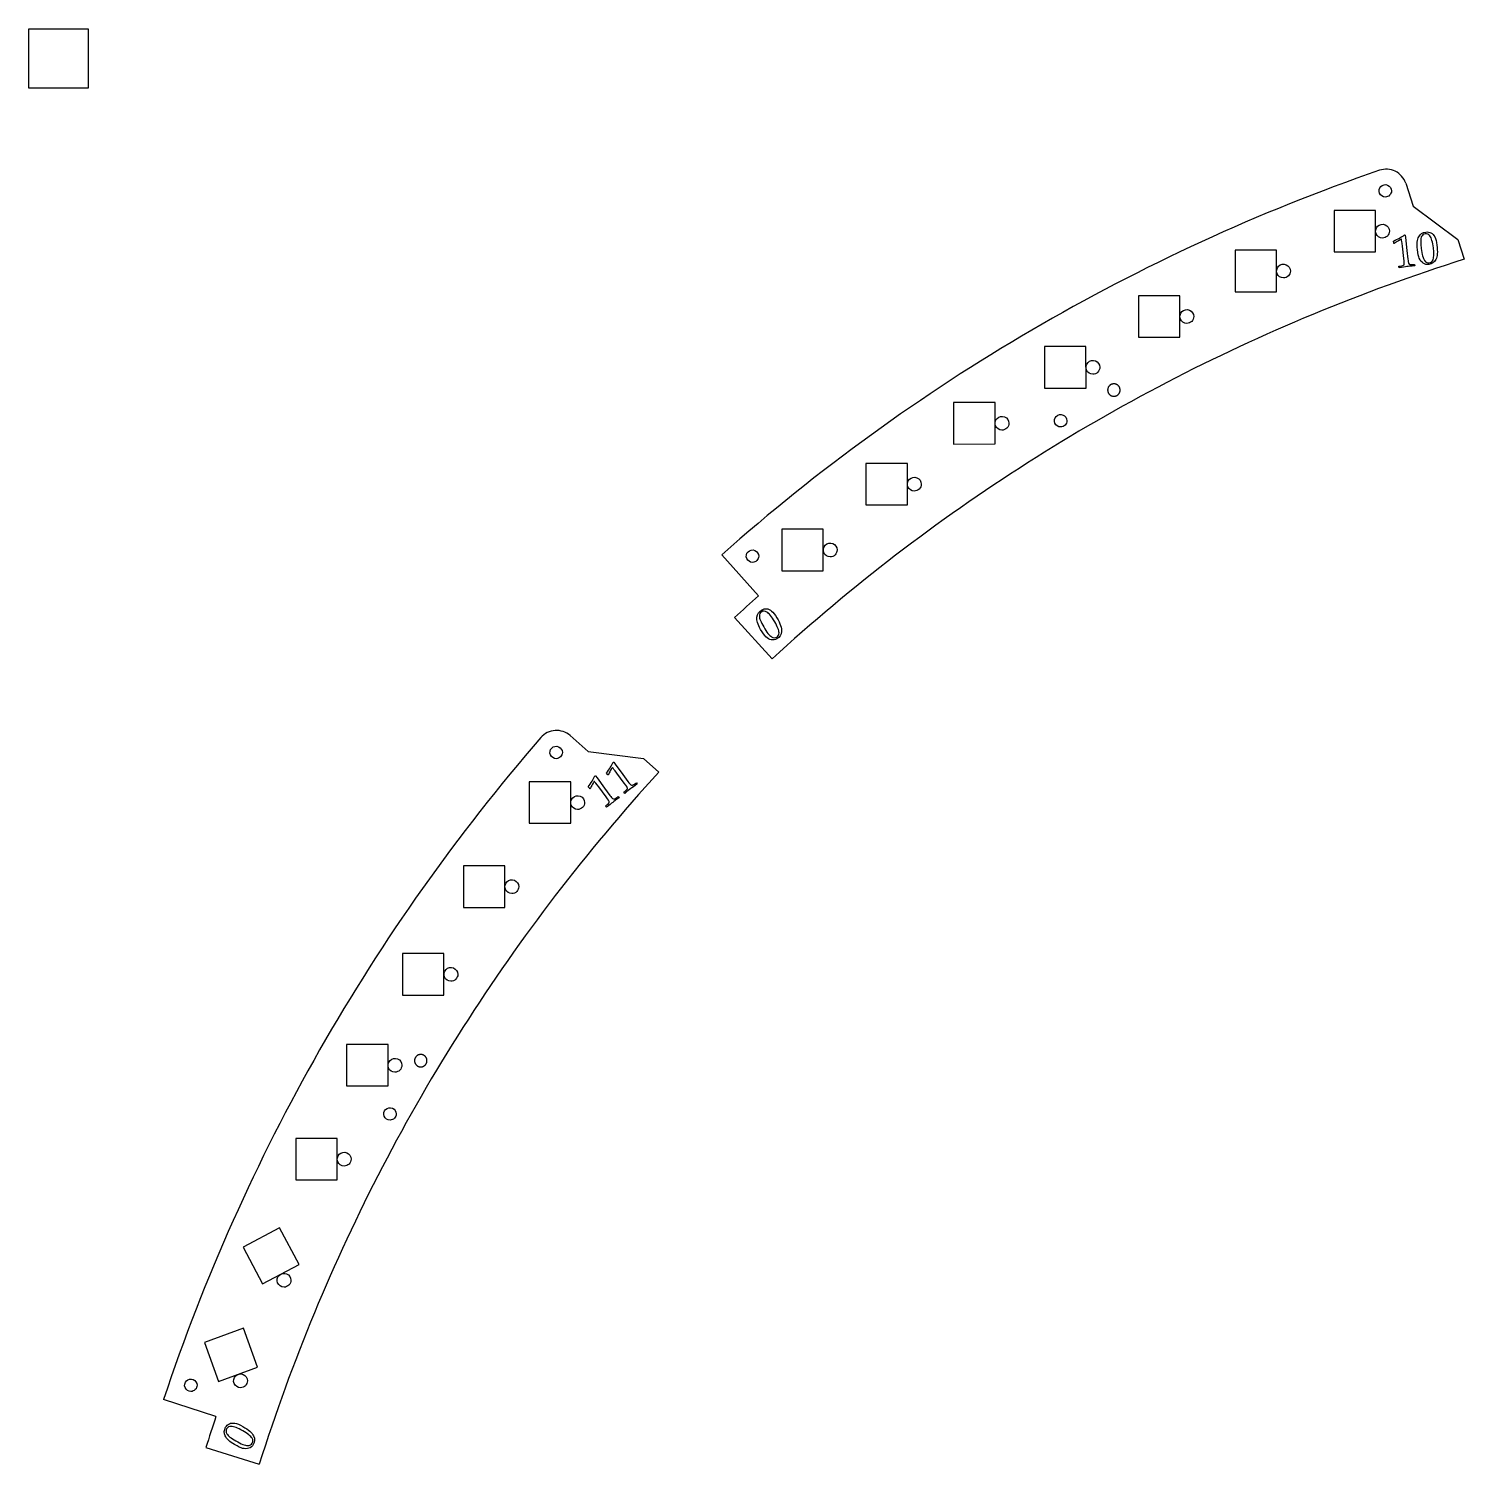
# Model space of a CAD drawing. Header units: millimetres. Extents: x 0 to 573, y 3 to 576.
# Drawn here: x 0.2 to 208, y 368.5 to 576.3 of the extents above; entities that cross this region are included whole.
import ezdxf

# ---------------------------------------------------------------- set-up
doc = ezdxf.new("R2010")
doc.units = ezdxf.units.MM
doc.layers.get('0').update_dxf_attribs({"linetype": 'CONTINUOUS'})
doc.layers.add('labels', color=7, linetype='CONTINUOUS')

msp = doc.modelspace()

# ---------------------------------------------------------------- linework, layer by layer
at = {"color": 7}
for points in [[(199.495533, 553.901245), (200.596179, 550.58201)], [(200.596179, 550.58201), (207.034464, 545.729576), (207.978476, 542.882705)], [(105.847521, 494.178805), (100.500545, 500.112176)], [(102.341548, 491.020067), (107.812088, 485.051903)], [(78.545914, 473.942378), (81.158718, 471.618159)], [(81.158718, 471.618159), (89.160654, 470.634971), (91.401628, 468.641514)], [(27.305577, 375.397223), (19.708274, 377.862184)], [(25.848684, 370.908688), (33.570392, 368.475376)]]:
    msp.add_lwpolyline(points, dxfattribs=at)
for points in [[(196.537185, 551.888956)], [(189.136, 543.95675), (195.136, 543.95675), (195.136, 549.95675), (189.136, 549.95675)], [(196.136, 545.95675)], [(174.806, 538.17675), (180.806, 538.17675), (180.806, 544.17675), (174.806, 544.17675)], [(181.806, 540.17675)], [(160.816, 531.59675), (166.816, 531.59675), (166.816, 537.59675), (160.816, 537.59675)], [(167.816, 533.59675)], [(147.227571, 524.245179), (153.22757, 524.248321), (153.224429, 530.24832), (147.22443, 530.245179)], [(154.225999, 526.248844)], [(134.069667, 516.143087), (140.069663, 516.150417), (140.062333, 522.150413), (134.062337, 522.143082)], [(141.065997, 518.151637)], [(149.562218, 518.610253)], [(121.381241, 507.321518), (127.381231, 507.33199), (127.370759, 513.331981), (121.370769, 513.321509)], [(128.375994, 509.333731)], [(109.206, 497.80675), (115.206, 497.80675), (115.206, 503.80675), (109.206, 503.80675)], [(104.952816, 499.012696)], [(116.206, 499.80675)], [(76.540053, 470.599934)], [(72.646, 461.24675), (78.646, 461.24675), (78.646, 467.24675), (72.646, 467.24675)], [(79.646, 463.24675)], [(63.126, 449.07675), (69.126, 449.07675), (69.126, 455.07675), (63.126, 455.07675)], [(70.126, 451.07675)], [(54.306, 436.38675), (60.306, 436.38675), (60.306, 442.38675), (54.306, 442.38675)], [(61.306, 438.38675)], [(46.206, 423.22675), (52.206, 423.22675), (52.206, 429.22675), (46.206, 429.22675)], [(53.206, 425.22675)], [(52.497891, 418.292248)], [(38.856, 409.63675), (44.856, 409.63675), (44.856, 415.63675), (38.856, 415.63675)], [(45.856, 411.63675)], [(31.219393, 399.889302), (34.033448, 394.590142), (39.332607, 397.404198), (36.518552, 402.703357)], [(37.152037, 394.113977)], [(25.655569, 386.119828), (27.692922, 380.476319), (33.336431, 382.513672), (31.299078, 388.157181)], [(23.663793, 379.015565)], [(30.854235, 379.554411)]]:
    msp.add_lwpolyline(points, close=True, dxfattribs=at)
for points in [[(195.702902, 555.763208), (160.627675, 543.632777), (128.280069, 524.723581), (100.501, 500.11175)], [(197.986867, 555.621798), (197.274761, 555.971315), (196.452579, 556.022055), (195.7029, 555.76275)], [(199.495533, 553.901245), (199.242063, 554.652917), (198.698974, 555.272281), (197.986867, 555.621798)], [(195.705693, 552.444541), (195.56639, 552.780848), (195.64339, 553.167954), (195.900788, 553.425352)], [(195.900788, 553.425352), (196.158187, 553.682751), (196.545293, 553.759751), (196.8816, 553.620448)], [(196.8816, 553.620448), (197.217907, 553.481145), (197.437185, 553.152972), (197.437185, 552.788956)], [(197.437185, 552.788956), (197.437185, 552.550262), (197.342363, 552.321343), (197.173581, 552.15256)], [(196.537185, 551.888956), (196.173169, 551.888956), (195.844996, 552.108234), (195.705693, 552.444541)], [(197.173581, 552.15256), (197.004798, 551.983778), (196.775879, 551.888956), (196.537185, 551.888956)], [(195.21212, 546.574066), (195.057339, 546.947741), (195.142895, 547.377859), (195.428893, 547.663857)], [(196.136, 545.95675), (195.731538, 545.95675), (195.366901, 546.200392), (195.21212, 546.574066)], [(195.428893, 547.663857), (195.714891, 547.949855), (196.145009, 548.03541), (196.518683, 547.880629)], [(196.518683, 547.880629), (196.892358, 547.725848), (197.136, 547.361212), (197.136, 546.95675)], [(197.136, 546.95675), (197.136, 546.691533), (197.030643, 546.437179), (196.843107, 546.249643)], [(196.843107, 546.249643), (196.65557, 546.062107), (196.401216, 545.95675), (196.136, 545.95675)], [(207.978476, 542.882705), (200.565427, 540.546695), (193.254449, 537.886789), (186.073398, 534.913123)], [(180.88212, 540.794066), (180.727339, 541.167741), (180.812895, 541.597859), (181.098893, 541.883857)], [(181.806, 540.17675), (181.401538, 540.17675), (181.036901, 540.420392), (180.88212, 540.794066)], [(181.098893, 541.883857), (181.384891, 542.169855), (181.815009, 542.25541), (182.188683, 542.100629)], [(182.513107, 540.469643), (182.32557, 540.282107), (182.071216, 540.17675), (181.806, 540.17675)], [(182.188683, 542.100629), (182.562358, 541.945848), (182.806, 541.581212), (182.806, 541.17675)], [(182.806, 541.17675), (182.806, 540.911533), (182.700643, 540.657179), (182.513107, 540.469643)], [(186.073398, 534.913123), (178.892348, 531.939456), (171.841224, 528.652029), (164.946899, 525.063368)], [(166.89212, 534.214066), (166.737339, 534.587741), (166.822895, 535.017859), (167.108893, 535.303857)], [(167.816, 533.59675), (167.411538, 533.59675), (167.046901, 533.840392), (166.89212, 534.214066)], [(167.108893, 535.303857), (167.394891, 535.589855), (167.825009, 535.67541), (168.198683, 535.520629)], [(168.198683, 535.520629), (168.572358, 535.365848), (168.816, 535.001212), (168.816, 534.59675)], [(168.816, 534.59675), (168.816, 534.331533), (168.710643, 534.077179), (168.523107, 533.889643)], [(168.523107, 533.889643), (168.33557, 533.702107), (168.081216, 533.59675), (167.816, 533.59675)], [(153.30212, 526.866161), (153.147339, 527.239835), (153.232895, 527.669953), (153.518893, 527.955951)], [(153.518893, 527.955951), (153.804891, 528.241949), (154.235008, 528.327505), (154.608683, 528.172724)], [(154.608683, 528.172724), (154.982357, 528.017943), (155.225999, 527.653306), (155.225999, 527.248844)], [(154.225999, 526.248844), (153.821537, 526.248844), (153.456901, 526.492486), (153.30212, 526.866161)], [(154.933106, 526.541737), (154.74557, 526.354201), (154.491216, 526.248844), (154.225999, 526.248844)], [(155.225999, 527.248844), (155.225999, 526.983628), (155.120643, 526.729274), (154.933106, 526.541737)], [(164.946899, 525.063368), (158.052574, 521.474708), (151.315048, 517.584815), (144.759997, 513.408513)], [(156.360928, 523.982574), (156.35979, 523.945632), (156.360931, 523.90862), (156.364341, 523.871817)], [(156.371153, 524.092911), (156.365483, 524.056389), (156.362067, 524.019517), (156.360928, 523.982574)], [(156.364341, 523.871817), (156.367751, 523.835015), (156.373431, 523.798423), (156.381338, 523.762319)], [(156.394858, 524.201156), (156.384744, 524.165607), (156.376822, 524.129434), (156.371153, 524.092911)], [(156.381338, 523.762319), (156.389245, 523.726215), (156.399379, 523.690598), (156.411663, 523.65574)], [(156.431687, 524.305666), (156.41728, 524.27163), (156.404973, 524.236705), (156.394858, 524.201156)], [(156.411663, 523.65574), (156.423946, 523.620881), (156.43838, 523.58678), (156.454855, 523.553694)], [(156.481079, 524.404859), (156.462599, 524.372851), (156.446093, 524.339703), (156.431687, 524.305666)], [(156.542286, 524.49723), (156.520013, 524.467736), (156.499559, 524.436867), (156.481079, 524.404859)], [(156.614381, 524.581379), (156.588652, 524.554846), (156.564559, 524.526725), (156.542286, 524.49723)], [(156.69627, 524.656031), (156.667475, 524.63286), (156.64011, 524.607913), (156.614381, 524.581379)], [(156.786713, 524.720054), (156.755289, 524.700597), (156.725065, 524.679202), (156.69627, 524.656031)], [(156.884337, 524.772478), (156.850761, 524.75703), (156.818137, 524.739511), (156.786713, 524.720054)], [(156.987664, 524.812507), (156.952444, 524.801302), (156.917914, 524.787925), (156.884337, 524.772478)], [(157.095127, 524.839535), (157.058796, 524.832743), (157.022885, 524.823711), (156.987664, 524.812507)], [(157.205097, 524.853152), (157.168207, 524.850877), (157.131458, 524.846326), (157.095127, 524.839535)], [(157.315906, 524.853152), (157.279017, 524.855427), (157.241987, 524.855427), (157.205097, 524.853152)], [(157.425876, 524.839535), (157.389546, 524.846326), (157.352796, 524.850877), (157.315906, 524.853152)], [(157.533339, 524.812507), (157.498118, 524.823711), (157.462207, 524.832743), (157.425876, 524.839535)], [(157.636666, 524.772478), (157.603089, 524.787925), (157.56856, 524.801302), (157.533339, 524.812507)], [(157.734291, 524.720054), (157.702867, 524.739511), (157.670243, 524.75703), (157.636666, 524.772478)], [(157.824733, 524.656031), (157.795938, 524.679202), (157.765714, 524.700597), (157.734291, 524.720054)], [(157.906622, 524.581379), (157.880893, 524.607913), (157.853528, 524.63286), (157.824733, 524.656031)], [(157.978717, 524.49723), (157.956444, 524.526725), (157.932351, 524.554846), (157.906622, 524.581379)], [(158.039924, 524.404859), (158.021444, 524.436867), (158.00099, 524.467736), (157.978717, 524.49723)], [(158.089317, 524.305666), (158.07491, 524.339703), (158.058404, 524.372851), (158.039924, 524.404859)], [(158.066149, 523.553694), (158.082623, 523.58678), (158.097057, 523.620881), (158.109341, 523.65574)], [(158.126145, 524.201156), (158.11603, 524.236705), (158.103723, 524.27163), (158.089317, 524.305666)], [(158.109341, 523.65574), (158.121624, 523.690598), (158.131758, 523.726215), (158.139665, 523.762319)], [(158.14985, 524.092911), (158.144181, 524.129434), (158.136259, 524.165607), (158.126145, 524.201156)], [(158.139665, 523.762319), (158.147572, 523.798423), (158.153252, 523.835015), (158.156662, 523.871817)], [(158.160075, 523.982574), (158.158937, 524.019517), (158.15552, 524.056389), (158.14985, 524.092911)], [(158.156662, 523.871817), (158.160073, 523.90862), (158.161213, 523.945632), (158.160075, 523.982574)], [(156.454855, 523.553694), (156.471329, 523.520609), (156.489844, 523.48854), (156.510259, 523.45773)], [(156.510259, 523.45773), (156.530675, 523.426921), (156.55299, 523.39737), (156.577037, 523.369302)], [(156.577037, 523.369302), (156.601084, 523.341235), (156.626862, 523.314651), (156.654175, 523.289751)], [(156.654175, 523.289751), (156.681489, 523.264851), (156.710339, 523.241636), (156.740505, 523.220282)], [(156.740505, 523.220282), (156.770672, 523.198927), (156.802155, 523.179433), (156.834717, 523.161948)], [(156.834717, 523.161948), (156.867279, 523.144462), (156.90092, 523.128985), (156.935384, 523.115634)], [(156.935384, 523.115634), (156.969848, 523.102282), (157.005136, 523.091057), (157.040979, 523.082042)], [(157.040979, 523.082042), (157.076823, 523.073027), (157.113222, 523.066222), (157.149902, 523.06168)], [(157.149902, 523.06168), (157.186582, 523.057139), (157.223542, 523.054859), (157.260502, 523.054859)], [(157.260502, 523.054859), (157.297461, 523.054859), (157.334421, 523.057139), (157.371101, 523.06168)], [(157.371101, 523.06168), (157.407781, 523.066222), (157.44418, 523.073027), (157.480024, 523.082042)], [(157.480024, 523.082042), (157.515867, 523.091057), (157.551155, 523.102282), (157.585619, 523.115634)], [(157.585619, 523.115634), (157.620083, 523.128985), (157.653724, 523.144462), (157.686286, 523.161948)], [(157.686286, 523.161948), (157.718848, 523.179433), (157.750331, 523.198927), (157.780498, 523.220282)], [(157.780498, 523.220282), (157.810665, 523.241636), (157.839514, 523.264851), (157.866828, 523.289751)], [(157.866828, 523.289751), (157.894141, 523.314651), (157.919919, 523.341235), (157.943966, 523.369302)], [(157.943966, 523.369302), (157.968013, 523.39737), (157.990328, 523.426921), (158.010744, 523.45773)], [(158.010744, 523.45773), (158.031159, 523.48854), (158.049674, 523.520609), (158.066149, 523.553694)], [(140.142117, 518.768953), (139.987336, 519.142628), (140.072892, 519.572746), (140.35889, 519.858744)], [(140.35889, 519.858744), (140.644888, 520.144742), (141.075006, 520.230297), (141.44868, 520.075516)], [(141.44868, 520.075516), (141.822355, 519.920735), (142.065997, 519.556099), (142.065997, 519.151637)], [(148.730727, 519.165838), (148.591424, 519.502145), (148.668424, 519.889251), (148.925822, 520.146649)], [(148.925822, 520.146649), (149.18322, 520.404047), (149.570326, 520.481048), (149.906633, 520.341745)], [(149.906633, 520.341745), (150.24294, 520.202442), (150.462218, 519.874269), (150.462218, 519.510253)], [(150.462218, 519.510253), (150.462218, 519.271558), (150.367397, 519.04264), (150.198614, 518.873857)], [(141.065997, 518.151637), (140.661535, 518.151637), (140.296898, 518.395279), (140.142117, 518.768953)], [(141.773104, 518.44453), (141.585567, 518.256994), (141.331214, 518.151637), (141.065997, 518.151637)], [(142.065997, 519.151637), (142.065997, 518.88642), (141.96064, 518.632066), (141.773104, 518.44453)], [(149.562218, 518.610253), (149.198202, 518.610253), (148.87003, 518.829531), (148.730727, 519.165838)], [(150.198614, 518.873857), (150.029832, 518.705074), (149.800913, 518.610253), (149.562218, 518.610253)], [(144.759997, 513.408513), (138.204946, 509.232211), (131.832369, 504.7695), (125.666552, 500.037388)], [(127.668887, 511.040838), (127.954885, 511.326836), (128.385003, 511.412392), (128.758677, 511.257611)], [(128.758677, 511.257611), (129.132352, 511.10283), (129.375994, 510.738193), (129.375994, 510.333731)], [(127.452114, 509.951048), (127.297333, 510.324722), (127.382889, 510.75484), (127.668887, 511.040838)], [(128.375994, 509.333731), (127.971532, 509.333731), (127.606895, 509.577373), (127.452114, 509.951048)], [(129.083101, 509.626624), (128.895564, 509.439088), (128.64121, 509.333731), (128.375994, 509.333731)], [(129.375994, 510.333731), (129.375994, 510.068515), (129.270637, 509.814161), (129.083101, 509.626624)], [(104.31642, 500.549093), (104.573818, 500.806491), (104.960924, 500.883491), (105.297231, 500.744188)], [(115.28212, 500.424066), (115.127339, 500.797741), (115.212895, 501.227859), (115.498893, 501.513857)], [(115.498893, 501.513857), (115.784891, 501.799855), (116.215009, 501.88541), (116.588683, 501.730629)], [(116.588683, 501.730629), (116.962358, 501.575848), (117.206, 501.211212), (117.206, 500.80675)], [(117.206, 500.80675), (117.206, 500.541533), (117.100643, 500.287179), (116.913107, 500.099643)], [(104.121324, 499.568281), (103.982021, 499.904588), (104.059022, 500.291694), (104.31642, 500.549093)], [(104.952816, 499.012696), (104.5888, 499.012696), (104.260627, 499.231974), (104.121324, 499.568281)], [(105.589212, 499.2763), (105.420429, 499.107518), (105.191511, 499.012696), (104.952816, 499.012696)], [(105.297231, 500.744188), (105.633538, 500.604885), (105.852816, 500.276713), (105.852816, 499.912696)], [(105.852816, 499.912696), (105.852816, 499.674002), (105.757995, 499.445083), (105.589212, 499.2763)], [(125.666552, 500.037388), (119.500735, 495.305275), (113.541679, 490.303762), (107.812088, 485.051903)], [(116.206, 499.80675), (115.801538, 499.80675), (115.436901, 500.050392), (115.28212, 500.424066)], [(116.913107, 500.099643), (116.72557, 499.912107), (116.471216, 499.80675), (116.206, 499.80675)], [(105.847521, 494.178805), (104.670004, 493.135829), (103.501454, 492.082771), (102.342, 491.01975)], [(76.378881, 474.678689), (75.587263, 474.625433), (74.849688, 474.258265), (74.33, 473.65875)], [(78.545914, 473.942378), (77.950607, 474.466882), (77.170498, 474.731946), (76.378881, 474.678689)], [(74.330418, 473.65857), (50.019292, 445.615802), (31.459741, 413.066188), (19.708, 377.86215)], [(75.708562, 471.155519), (75.569259, 471.491826), (75.646259, 471.878932), (75.903657, 472.13633)], [(75.903657, 472.13633), (76.161055, 472.393728), (76.548161, 472.470728), (76.884468, 472.331425)], [(76.884468, 472.331425), (77.220775, 472.192123), (77.440053, 471.86395), (77.440053, 471.499934)], [(76.540053, 470.599934), (76.176037, 470.599934), (75.847865, 470.819212), (75.708562, 471.155519)], [(77.176449, 470.863538), (77.007667, 470.694755), (76.778748, 470.599934), (76.540053, 470.599934)], [(77.440053, 471.499934), (77.440053, 471.261239), (77.345232, 471.03232), (77.176449, 470.863538)], [(91.401628, 468.641514), (86.149744, 462.911946), (81.148205, 456.952911), (76.416066, 450.787115)], [(78.72212, 463.864066), (78.567339, 464.237741), (78.652895, 464.667859), (78.938893, 464.953857)], [(79.646, 463.24675), (79.241538, 463.24675), (78.876901, 463.490392), (78.72212, 463.864066)], [(78.938893, 464.953857), (79.224891, 465.239855), (79.655009, 465.32541), (80.028683, 465.170629)], [(80.353107, 463.539643), (80.16557, 463.352107), (79.911216, 463.24675), (79.646, 463.24675)], [(80.028683, 465.170629), (80.402358, 465.015848), (80.646, 464.651212), (80.646, 464.24675)], [(80.646, 464.24675), (80.646, 463.981533), (80.540643, 463.727179), (80.353107, 463.539643)], [(69.418893, 452.783857), (69.704891, 453.069855), (70.135009, 453.15541), (70.508683, 453.000629)], [(70.508683, 453.000629), (70.882358, 452.845848), (71.126, 452.481212), (71.126, 452.07675)], [(69.20212, 451.694066), (69.047339, 452.067741), (69.132895, 452.497859), (69.418893, 452.783857)], [(70.126, 451.07675), (69.721538, 451.07675), (69.356901, 451.320392), (69.20212, 451.694066)], [(70.833107, 451.369643), (70.64557, 451.182107), (70.391216, 451.07675), (70.126, 451.07675)], [(71.126, 452.07675), (71.126, 451.811533), (71.020643, 451.557179), (70.833107, 451.369643)], [(76.416066, 450.787115), (71.683926, 444.621319), (67.221188, 438.248761), (63.044857, 431.693727)], [(60.38212, 439.004066), (60.227339, 439.377741), (60.312895, 439.807859), (60.598893, 440.093857)], [(61.306, 438.38675), (60.901538, 438.38675), (60.536901, 438.630392), (60.38212, 439.004066)], [(60.598893, 440.093857), (60.884891, 440.379855), (61.315009, 440.46541), (61.688683, 440.310629)], [(62.013107, 438.679643), (61.82557, 438.492107), (61.571216, 438.38675), (61.306, 438.38675)], [(61.688683, 440.310629), (62.062358, 440.155848), (62.306, 439.791212), (62.306, 439.38675)], [(62.306, 439.38675), (62.306, 439.121533), (62.200643, 438.867179), (62.013107, 438.679643)], [(63.044857, 431.693727), (58.868527, 425.138694), (54.978605, 418.401185), (51.389915, 411.506876)], [(52.28212, 425.844066), (52.127339, 426.217741), (52.212895, 426.647859), (52.498893, 426.933857)], [(52.498893, 426.933857), (52.784891, 427.219855), (53.215009, 427.30541), (53.588683, 427.150629)], [(53.588683, 427.150629), (53.962358, 426.995848), (54.206, 426.631212), (54.206, 426.22675)], [(54.206, 426.22675), (54.206, 425.961533), (54.100643, 425.707179), (53.913107, 425.519643)], [(56.049318, 427.001131), (56.044776, 426.964451), (56.042497, 426.927491), (56.042497, 426.890531)], [(56.042497, 426.890531), (56.042497, 426.853572), (56.044776, 426.816612), (56.049318, 426.779932)], [(56.06968, 427.110054), (56.060665, 427.07421), (56.05386, 427.037811), (56.049318, 427.001131)], [(56.049318, 426.779932), (56.05386, 426.743252), (56.060665, 426.706853), (56.06968, 426.671009)], [(56.103272, 427.215649), (56.08992, 427.181185), (56.078695, 427.145897), (56.06968, 427.110054)], [(56.06968, 426.671009), (56.078695, 426.635166), (56.08992, 426.599878), (56.103272, 426.565414)], [(56.149586, 427.316316), (56.1321, 427.283754), (56.116623, 427.250113), (56.103272, 427.215649)], [(56.103272, 426.565414), (56.116623, 426.53095), (56.1321, 426.497309), (56.149586, 426.464747)], [(56.20792, 427.410528), (56.186565, 427.380361), (56.167071, 427.348878), (56.149586, 427.316316)], [(56.149586, 426.464747), (56.167071, 426.432185), (56.186565, 426.400702), (56.20792, 426.370535)], [(56.277389, 427.496858), (56.252489, 427.469544), (56.229274, 427.440694), (56.20792, 427.410528)], [(56.20792, 426.370535), (56.229274, 426.340369), (56.252489, 426.311519), (56.277389, 426.284205)], [(56.35694, 427.573996), (56.328873, 427.549949), (56.302288, 427.524171), (56.277389, 427.496858)], [(56.277389, 426.284205), (56.302288, 426.256892), (56.328873, 426.231114), (56.35694, 426.207067)], [(56.445368, 427.640774), (56.414558, 427.620358), (56.385008, 427.598043), (56.35694, 427.573996)], [(56.35694, 426.207067), (56.385008, 426.18302), (56.414558, 426.160705), (56.445368, 426.140289)], [(56.541332, 427.696178), (56.508247, 427.679704), (56.476178, 427.661189), (56.445368, 427.640774)], [(56.445368, 426.140289), (56.476178, 426.119874), (56.508247, 426.101359), (56.541332, 426.084885)], [(56.643377, 427.73937), (56.608519, 427.727087), (56.574417, 427.712653), (56.541332, 427.696178)], [(56.541332, 426.084885), (56.574417, 426.06841), (56.608519, 426.053976), (56.643377, 426.041692)], [(56.749957, 427.769695), (56.713853, 427.761788), (56.678236, 427.751654), (56.643377, 427.73937)], [(56.643377, 426.041692), (56.678236, 426.029409), (56.713853, 426.019275), (56.749957, 426.011368)], [(56.859455, 427.786692), (56.822653, 427.783282), (56.786061, 427.777602), (56.749957, 427.769695)], [(56.749957, 426.011368), (56.786061, 426.003461), (56.822653, 425.997781), (56.859455, 425.994371)], [(56.970212, 427.790105), (56.93327, 427.791243), (56.896257, 427.790102), (56.859455, 427.786692)], [(56.859455, 425.994371), (56.896257, 425.990961), (56.93327, 425.98982), (56.970212, 425.990958)], [(57.080549, 427.77988), (57.044027, 427.78555), (57.007155, 427.788966), (56.970212, 427.790105)], [(56.970212, 425.990958), (57.007155, 425.992097), (57.044027, 425.995513), (57.080549, 426.001183)], [(57.188793, 427.756175), (57.153245, 427.766289), (57.117072, 427.774211), (57.080549, 427.77988)], [(57.080549, 426.001183), (57.117072, 426.006852), (57.153245, 426.014774), (57.188793, 426.024888)], [(57.293304, 427.719346), (57.259268, 427.733753), (57.224342, 427.74606), (57.188793, 427.756175)], [(57.188793, 426.024888), (57.224342, 426.035003), (57.259268, 426.04731), (57.293304, 426.061717)], [(57.392497, 427.669954), (57.360489, 427.688434), (57.327341, 427.70494), (57.293304, 427.719346)], [(57.293304, 426.061717), (57.327341, 426.076123), (57.360489, 426.092629), (57.392497, 426.111109)], [(57.484868, 427.608747), (57.455373, 427.63102), (57.424505, 427.651474), (57.392497, 427.669954)], [(57.392497, 426.111109), (57.424505, 426.129589), (57.455373, 426.150043), (57.484868, 426.172316)], [(57.569017, 427.536652), (57.542483, 427.562381), (57.514363, 427.586474), (57.484868, 427.608747)], [(57.484868, 426.172316), (57.514363, 426.194589), (57.542483, 426.218682), (57.569017, 426.244411)], [(57.643669, 427.454763), (57.620498, 427.483558), (57.595551, 427.510923), (57.569017, 427.536652)], [(57.569017, 426.244411), (57.595551, 426.27014), (57.620498, 426.297505), (57.643669, 426.3263)], [(57.707692, 427.36432), (57.688235, 427.395744), (57.66684, 427.425968), (57.643669, 427.454763)], [(57.643669, 426.3263), (57.66684, 426.355095), (57.688235, 426.385319), (57.707692, 426.416743)], [(57.760116, 427.266696), (57.744668, 427.300273), (57.727149, 427.332897), (57.707692, 427.36432)], [(57.707692, 426.416743), (57.727149, 426.448166), (57.744668, 426.48079), (57.760116, 426.514367)], [(57.800145, 427.163369), (57.78894, 427.19859), (57.775563, 427.233119), (57.760116, 427.266696)], [(57.760116, 426.514367), (57.775563, 426.547944), (57.78894, 426.582473), (57.800145, 426.617694)], [(57.827173, 427.055906), (57.820381, 427.092237), (57.811349, 427.128148), (57.800145, 427.163369)], [(57.800145, 426.617694), (57.811349, 426.652915), (57.820381, 426.688826), (57.827173, 426.725157)], [(57.84079, 426.945936), (57.838514, 426.982826), (57.833964, 427.019576), (57.827173, 427.055906)], [(57.827173, 426.725157), (57.833964, 426.761487), (57.838514, 426.798237), (57.84079, 426.835127)], [(57.84079, 426.835127), (57.843065, 426.872016), (57.843065, 426.909047), (57.84079, 426.945936)], [(53.206, 425.22675), (52.801538, 425.22675), (52.436901, 425.470392), (52.28212, 425.844066)], [(53.913107, 425.519643), (53.72557, 425.332107), (53.471216, 425.22675), (53.206, 425.22675)], [(51.666399, 418.847833), (51.527096, 419.18414), (51.604097, 419.571246), (51.861495, 419.828644)], [(51.861495, 419.828644), (52.118893, 420.086043), (52.505999, 420.163043), (52.842306, 420.02374)], [(52.842306, 420.02374), (53.178613, 419.884437), (53.397891, 419.556264), (53.397891, 419.192248)], [(52.497891, 418.292248), (52.133875, 418.292248), (51.805702, 418.511526), (51.666399, 418.847833)], [(53.134287, 418.555852), (52.965504, 418.387069), (52.736586, 418.292248), (52.497891, 418.292248)], [(53.397891, 419.192248), (53.397891, 418.953553), (53.30307, 418.724635), (53.134287, 418.555852)], [(45.148893, 413.343857), (45.434891, 413.629855), (45.865009, 413.71541), (46.238683, 413.560629)], [(46.238683, 413.560629), (46.612358, 413.405848), (46.856, 413.041212), (46.856, 412.63675)], [(51.389915, 411.506876), (47.801225, 404.612567), (44.513767, 397.561457), (41.540069, 390.380419)], [(44.93212, 412.254066), (44.777339, 412.627741), (44.862895, 413.057859), (45.148893, 413.343857)], [(45.856, 411.63675), (45.451538, 411.63675), (45.086901, 411.880392), (44.93212, 412.254066)], [(46.563107, 411.929643), (46.37557, 411.742107), (46.121216, 411.63675), (45.856, 411.63675)], [(46.856, 412.63675), (46.856, 412.371533), (46.750643, 412.117179), (46.563107, 411.929643)], [(36.228157, 394.731293), (36.073376, 395.104968), (36.158932, 395.535085), (36.44493, 395.821083)], [(36.44493, 395.821083), (36.730928, 396.107081), (37.161046, 396.192637), (37.53472, 396.037856)], [(37.53472, 396.037856), (37.908395, 395.883075), (38.152037, 395.518439), (38.152037, 395.113977)], [(38.152037, 395.113977), (38.152037, 394.84876), (38.04668, 394.594406), (37.859144, 394.40687)], [(37.152037, 394.113977), (36.747575, 394.113977), (36.382938, 394.357619), (36.228157, 394.731293)], [(37.859144, 394.40687), (37.671607, 394.219334), (37.417253, 394.113977), (37.152037, 394.113977)], [(41.540069, 390.380419), (38.566371, 383.199381), (35.906434, 375.888415), (33.570392, 368.475376)], [(22.832302, 379.57115), (22.692999, 379.907457), (22.769999, 380.294563), (23.027397, 380.551961)], [(23.027397, 380.551961), (23.284796, 380.80936), (23.671902, 380.88636), (24.008209, 380.747057)], [(24.008209, 380.747057), (24.344516, 380.607754), (24.563793, 380.279581), (24.563793, 379.915565)], [(29.930356, 380.171727), (29.775575, 380.545402), (29.861131, 380.975519), (30.147129, 381.261517)], [(30.147129, 381.261517), (30.433127, 381.547515), (30.863245, 381.633071), (31.236919, 381.47829)], [(31.236919, 381.47829), (31.610593, 381.323509), (31.854235, 380.958873), (31.854235, 380.554411)], [(31.854235, 380.554411), (31.854235, 380.289194), (31.748879, 380.03484), (31.561342, 379.847304)], [(23.663793, 379.015565), (23.299777, 379.015565), (22.971605, 379.234843), (22.832302, 379.57115)], [(24.30019, 379.279169), (24.131407, 379.110386), (23.902488, 379.015565), (23.663793, 379.015565)], [(24.563793, 379.915565), (24.563793, 379.67687), (24.468972, 379.447952), (24.30019, 379.279169)], [(30.854235, 379.554411), (30.449773, 379.554411), (30.085137, 379.798053), (29.930356, 380.171727)], [(31.561342, 379.847304), (31.373806, 379.659767), (31.119452, 379.554411), (30.854235, 379.554411)], [(27.305577, 375.397223), (26.807227, 373.905224), (26.321684, 372.408978), (25.849, 370.90865)]]:
    msp.add_open_spline(points, degree=3, dxfattribs=at)
at = {"layer": 'labels', "color": 5}
for points in [[(0.2, 576.252745), (8.819998, 576.252745), (8.819998, 567.632747), (0.2, 567.632747)], [(201.740823, 544.45138)], [(201.195466, 544.295279)], [(106.135835, 489.314379)], [(106.577785, 489.669998)], [(86.4568, 465.570255)], [(83.827511, 463.577922)], [(29.987338, 371.328422)], [(30.192268, 371.857373)]]:
    msp.add_lwpolyline(points, close=True, dxfattribs=at)
for points in [[(197.778697, 545.210718), (197.717362, 545.517963)], [(199.233779, 542.980931), (199.03357, 544.757792)], [(199.346033, 546.40743), (199.443921, 546.377506), (199.47645, 546.014698), (199.675959, 544.166319), (199.811683, 542.904104)], [(198.539512, 541.65673), (198.513438, 541.864501), (198.761554, 541.905414)], [(198.539661, 541.656748), (198.539512, 541.65673)], [(200.487804, 542.122048), (200.77989, 542.148928), (200.805965, 541.941156)], [(84.779644, 470.087973), (84.879411, 470.111001), (85.088994, 469.813077), (86.185953, 468.312075), (86.93456, 467.286798)], [(82.150356, 468.09564), (82.250123, 468.118668), (82.459706, 467.820744), (83.556665, 466.319742), (84.305271, 465.294465)], [(84.020607, 468.267889), (83.813907, 468.503332)], [(86.395755, 467.064374), (85.333901, 468.503046)], [(81.391319, 466.275556), (81.184619, 466.510999)], [(83.766468, 465.072041), (82.704614, 466.510713)], [(86.456811, 465.570239), (86.330345, 465.737136), (86.524583, 465.896866)], [(87.911111, 466.947527), (88.150807, 467.11661), (88.277273, 466.949712)], [(83.827523, 463.577906), (83.701057, 463.744803), (83.895296, 463.904533)], [(85.281822, 464.955194), (85.521519, 465.124276), (85.647985, 464.957379)]]:
    msp.add_lwpolyline(points, dxfattribs=at)
for points in [[(201.38037, 546.133457), (201.608735, 546.538746), (201.952001, 546.77014), (202.410167, 546.827637)], [(202.320777, 546.582647), (202.062926, 546.550288), (201.87613, 546.391562), (201.760388, 546.106468)], [(203.010616, 546.260117), (202.825621, 546.509635), (202.595674, 546.617145), (202.320777, 546.582647)], [(202.410167, 546.827637), (202.691454, 546.862937), (202.940016, 546.8227), (203.155851, 546.706926)], [(203.155851, 546.706926), (203.371413, 546.593282), (203.551452, 546.400503), (203.695968, 546.12859)], [(197.717362, 545.517963), (198.361349, 545.802247), (198.90424, 546.098736), (199.346033, 546.40743)], [(197.833441, 545.162389), (197.805725, 545.15891), (197.787477, 545.17502), (197.778697, 545.210718)], [(197.986033, 545.265955), (197.899221, 545.198783), (197.848357, 545.164261), (197.833441, 545.162389)], [(198.686284, 545.714229), (198.344076, 545.508943), (198.110659, 545.359519), (197.986033, 545.265955)], [(198.826902, 545.78383), (198.805603, 545.781157), (198.75873, 545.757957), (198.686284, 545.714229)], [(198.891271, 545.736709), (198.880109, 545.772108), (198.858653, 545.787815), (198.826902, 545.78383)], [(199.03357, 544.757792), (198.958958, 545.352337), (198.911525, 545.678643), (198.891271, 545.736709)], [(201.195466, 544.295279), (201.092507, 545.115709), (201.154142, 545.728435), (201.38037, 546.133457)], [(201.760388, 546.106468), (201.644386, 545.823507), (201.637864, 545.271811), (201.740823, 544.45138)], [(201.740823, 544.45138), (201.850201, 543.579807), (202.01578, 542.99343), (202.237562, 542.692251)], [(203.501352, 544.522963), (203.392777, 545.388144), (203.229198, 545.967195), (203.010616, 546.260117)], [(203.45943, 542.813121), (203.589535, 543.138979), (203.603508, 543.708926), (203.501352, 544.522963)], [(203.695968, 546.12859), (203.842346, 545.859075), (203.949632, 545.452616), (204.017826, 544.909214)], [(204.017826, 544.909214), (204.136563, 543.963056), (204.084018, 543.277877), (203.86019, 542.853675)], [(199.260944, 542.091464), (199.3094, 542.17114), (199.300345, 542.467629), (199.233779, 542.980931)], [(199.811683, 542.904104), (199.849657, 542.601503), (199.887595, 542.402797), (199.925496, 542.307984)], [(199.925496, 542.307984), (199.963396, 542.213172), (200.012176, 542.152192), (200.071834, 542.125046)], [(201.467394, 543.033923), (201.360453, 543.282413), (201.269811, 543.702865), (201.195466, 544.295279)], [(202.025963, 542.308548), (201.793861, 542.467737), (201.607671, 542.709528), (201.467394, 543.033923)], [(202.843598, 542.131931), (202.530348, 542.09262), (202.257803, 542.151492), (202.025963, 542.308548)], [(202.237562, 542.692251), (202.415626, 542.446193), (202.641042, 542.34028), (202.913809, 542.37451)], [(203.86019, 542.853675), (203.636362, 542.429474), (203.297498, 542.188893), (202.843598, 542.131931)], [(202.913809, 542.37451), (203.17379, 542.407136), (203.355664, 542.55334), (203.45943, 542.813121)], [(199.665212, 541.820725), (199.407361, 541.788367), (199.032178, 541.733708), (198.539661, 541.656748)], [(198.761554, 541.905414), (199.048168, 541.950043), (199.214631, 542.01206), (199.260944, 542.091464)], [(200.805965, 541.941156), (200.269215, 541.888948), (199.888964, 541.848805), (199.665212, 541.820725)], [(200.071834, 542.125046), (200.133393, 542.100306), (200.27205, 542.099306), (200.487804, 542.122048)], [(106.135835, 489.314379), (105.722402, 490.030467), (105.541298, 490.619054), (105.592523, 491.080141)], [(105.592523, 491.080141), (105.645608, 491.542301), (105.872097, 491.88882), (106.27199, 492.119698)], [(106.284731, 491.859233), (106.059676, 491.729298), (105.949165, 491.510498), (105.953197, 491.202835)], [(105.953197, 491.202835), (105.956159, 490.897026), (106.164355, 490.38608), (106.577785, 489.669998)], [(106.27199, 492.119698), (106.517505, 492.261446), (106.762188, 492.320877), (107.006037, 492.297988)], [(107.045676, 491.82986), (106.778315, 491.987969), (106.524667, 491.99776), (106.284731, 491.859233)], [(107.006037, 492.297988), (107.248814, 492.27696), (107.48958, 492.16921), (107.728335, 491.97474)], [(108.172406, 490.419527), (107.736419, 491.174678), (107.360843, 491.644789), (107.045676, 491.82986)], [(107.728335, 491.97474), (107.967877, 491.783203), (108.224562, 491.450291), (108.498392, 490.976003)], [(108.797656, 488.827558), (108.791033, 489.178366), (108.582616, 489.709022), (108.172406, 490.419527)], [(108.498392, 490.976003), (108.975182, 490.150179), (109.192796, 489.498355), (109.151234, 489.020531)], [(106.876183, 488.257567), (106.681148, 488.445039), (106.434365, 488.79731), (106.135835, 489.314379)], [(106.577785, 489.669998), (107.016992, 488.90927), (107.397256, 488.433189), (107.718576, 488.241755)], [(108.465146, 488.211508), (108.692061, 488.342518), (108.802898, 488.547868), (108.797656, 488.827558)], [(109.151234, 489.020531), (109.109675, 488.542701), (108.890809, 488.189421), (108.494637, 487.96069)], [(107.672575, 487.805983), (107.396872, 487.862565), (107.131408, 488.013093), (106.876183, 488.257567)], [(108.494637, 487.96069), (108.221222, 487.802834), (107.947202, 487.751265), (107.672575, 487.805983)], [(107.718576, 488.241755), (107.978214, 488.084138), (108.22707, 488.074055), (108.465146, 488.211508)], [(83.813907, 468.503332), (84.22948, 469.071522), (84.551392, 469.599736), (84.779644, 470.087973)], [(81.184619, 466.510999), (81.600192, 467.07919), (81.922105, 467.607403), (82.150356, 468.09564)], [(84.092218, 468.253396), (84.069965, 468.236534), (84.046094, 468.241365), (84.020607, 468.267889)], [(84.172558, 468.419414), (84.13098, 468.317815), (84.1042, 468.262476), (84.092218, 468.253396)], [(84.554859, 469.157757), (84.361137, 468.808871), (84.233703, 468.562757), (84.172558, 468.419414)], [(84.641869, 469.288303), (84.624751, 469.275332), (84.595748, 469.231816), (84.554859, 469.157757)], [(84.721183, 469.279647), (84.693986, 469.304876), (84.667548, 469.307761), (84.641869, 469.288303)], [(85.333901, 468.503046), (84.97201, 468.980635), (84.767771, 469.239502), (84.721183, 469.279647)], [(81.46293, 466.261063), (81.440677, 466.244201), (81.416807, 466.249032), (81.391319, 466.275556)], [(81.54327, 466.427082), (81.501693, 466.325482), (81.474912, 466.270143), (81.46293, 466.261063)], [(81.925572, 467.165424), (81.731849, 466.816539), (81.604415, 466.570424), (81.54327, 466.427082)], [(82.012581, 467.29597), (81.995463, 467.282999), (81.96646, 467.239484), (81.925572, 467.165424)], [(82.091895, 467.287315), (82.064696, 467.312541), (82.038258, 467.315426), (82.012581, 467.29597)], [(82.704614, 466.510713), (82.342723, 466.988302), (82.138483, 467.247169), (82.091895, 467.287315)], [(86.864042, 466.307686), (86.86616, 466.400906), (86.710065, 466.653136), (86.395755, 467.064374)], [(87.349596, 466.274998), (87.142471, 466.11805), (86.844873, 465.883136), (86.4568, 465.570255)], [(86.524583, 465.896866), (86.750479, 466.078828), (86.863632, 466.215768), (86.864042, 466.307686)], [(86.93456, 467.286798), (87.118746, 467.043726), (87.250943, 466.890602), (87.331151, 466.827426)], [(87.331151, 466.827426), (87.411358, 466.764251), (87.484092, 466.735829), (87.549354, 466.742162)], [(88.277273, 466.949712), (87.838558, 466.636098), (87.529333, 466.411193), (87.349596, 466.274998)], [(87.549354, 466.742162), (87.615018, 466.75152), (87.735604, 466.819974), (87.911111, 466.947527)], [(84.234755, 464.315353), (84.236873, 464.408573), (84.080777, 464.660803), (83.766468, 465.072041)], [(84.720308, 464.282665), (84.513183, 464.125717), (84.215584, 463.890803), (83.827511, 463.577922)], [(83.895296, 463.904533), (84.121191, 464.086495), (84.234344, 464.223435), (84.234755, 464.315353)], [(84.305271, 465.294465), (84.489458, 465.051393), (84.621655, 464.898269), (84.701862, 464.835093)], [(84.701862, 464.835093), (84.782069, 464.771917), (84.854803, 464.743496), (84.920065, 464.749829)], [(85.647985, 464.957379), (85.20927, 464.643764), (84.900044, 464.41886), (84.720308, 464.282665)], [(84.920065, 464.749829), (84.98573, 464.759186), (85.106316, 464.827641), (85.281822, 464.955194)], [(28.70259, 373.825974), (28.84434, 374.071493), (29.026527, 374.245302), (29.249149, 374.347403)], [(29.249149, 374.347403), (29.469917, 374.450583), (29.732302, 374.477654), (30.036305, 374.428616)], [(30.036305, 374.428616), (30.339522, 374.38251), (30.728274, 374.222542), (31.202562, 373.948712)], [(28.633936, 372.585961), (28.448829, 373.012747), (28.471714, 373.426084), (28.70259, 373.825974)], [(29.987338, 371.328422), (29.27125, 371.741855), (28.820116, 372.161035), (28.633936, 372.585961)], [(28.843861, 373.606783), (28.713924, 373.381726), (28.727618, 373.136983), (28.884941, 372.872555)], [(29.517544, 373.961817), (29.206949, 373.965063), (28.982388, 373.846718), (28.843861, 373.606783)], [(28.884941, 372.872555), (29.040411, 372.609197), (29.476187, 372.270803), (30.192268, 371.857373)], [(31.198488, 373.303797), (30.443337, 373.739783), (29.883023, 373.959123), (29.517544, 373.961817)], [(32.535951, 372.23773), (32.354814, 372.538231), (31.908993, 372.893587), (31.198488, 373.303797)], [(31.202562, 373.948712), (32.028386, 373.471922), (32.542757, 373.016232), (32.745675, 372.581643)], [(32.556017, 371.537966), (32.687027, 371.764882), (32.680338, 371.998136), (32.535951, 372.23773)], [(32.745675, 372.581643), (32.948599, 372.14705), (32.935695, 371.731668), (32.706965, 371.335496)], [(31.156907, 370.783375), (30.894263, 370.84821), (30.504407, 371.029892), (29.987338, 371.328422)], [(30.192268, 371.857373), (30.952997, 371.418166), (31.520355, 371.195999), (31.894342, 371.190871)], [(32.072393, 370.790484), (31.805337, 370.701636), (31.500175, 370.699266), (31.156907, 370.783375)], [(31.894342, 371.190871), (32.198006, 371.184191), (32.418564, 371.29989), (32.556017, 371.537966)], [(32.706965, 371.335496), (32.549109, 371.06208), (32.337585, 370.88041), (32.072393, 370.790484)]]:
    msp.add_open_spline(points, degree=3, dxfattribs=at)

doc.saveas('drawing.dxf')
